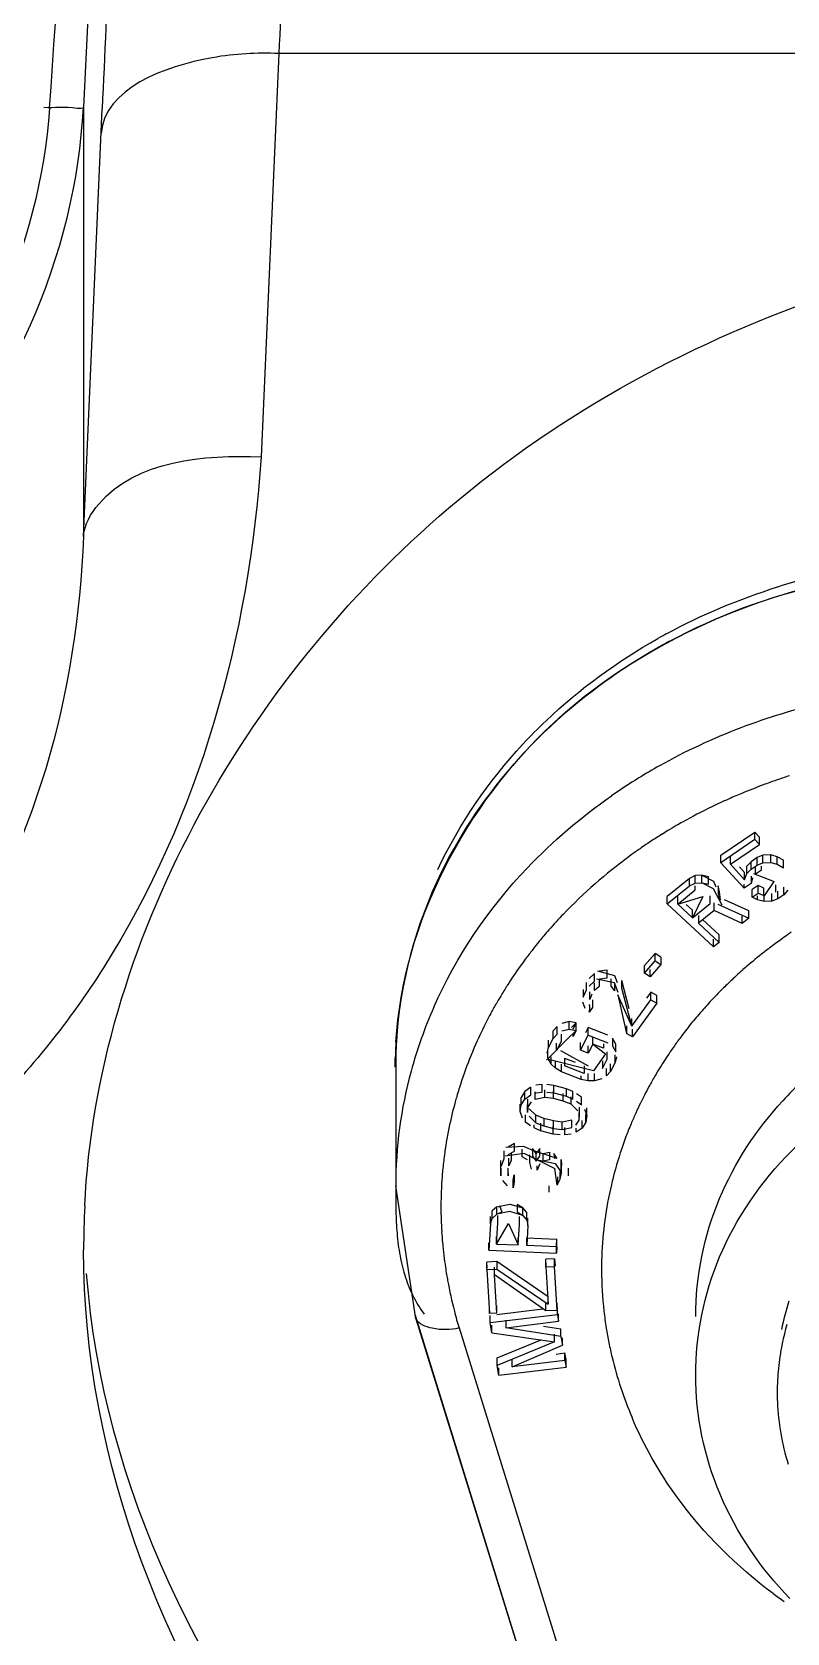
# Model space of a CAD drawing. Header units: millimetres. Extents: x 0 to 10500, y 0 to 7425.
# Drawn here: x 2870 to 2895.4, y 5648.6 to 5702.5 of the extents above; entities that cross this region are included whole.
import ezdxf

# ---------------------------------------------------------------- set-up
doc = ezdxf.new("R2010")
doc.units = ezdxf.units.MM
doc.header["$LTSCALE"] = 577.5
doc.layers.get('0').update_dxf_attribs({"linetype": 'CONTINUOUS'})

msp = doc.modelspace()

# ---------------------------------------------------------------- linework, layer by layer
at = {"color": 6, "linetype": 'Continuous'}
for p, q in [((2876.954, 5804.028), (2871.687, 5700.005)), ((2878.275, 5701.821), (2877.679, 5688.223)), ((2983.695, 5701.821), (2878.275, 5701.821)), ((2871.687, 5700.005), (2871.687, 5685.528)), ((2871.687, 5685.528), (2872.32, 5699.957)), ((2893.194, 5674.782), (2894.341, 5675.561)), ((2894.341, 5675.307), (2893.194, 5674.528)), ((2893.512, 5674.477), (2894.491, 5675.141)), ((2894.341, 5675.307), (2894.341, 5675.561)), ((2894.491, 5675.395), (2894.341, 5675.561)), ((2894.341, 5675.307), (2894.491, 5675.141)), ((2894.491, 5675.141), (2894.491, 5675.395)), ((2893.194, 5674.528), (2893.194, 5674.782)), ((2893.512, 5674.477), (2893.512, 5674.731)), ((2894.21, 5674.562), (2894.071, 5674.415)), ((2894.412, 5674.7), (2894.21, 5674.562)), ((2894.21, 5674.308), (2894.21, 5674.562)), ((2894.611, 5674.781), (2894.412, 5674.7)), ((2894.412, 5674.446), (2894.412, 5674.7)), ((2894.87, 5674.796), (2894.611, 5674.781)), ((2894.611, 5674.527), (2894.611, 5674.781)), ((2894.87, 5674.542), (2894.87, 5674.796)), ((2895.091, 5674.732), (2894.87, 5674.796)), ((2895.091, 5674.478), (2895.091, 5674.732)), ((2895.308, 5674.612), (2895.091, 5674.732)), ((2895.308, 5674.358), (2895.308, 5674.612)), ((2892.32, 5674.096), (2892.13, 5674)), ((2892.545, 5674.105), (2892.32, 5674.096)), ((2892.32, 5673.842), (2892.32, 5674.096)), ((2892.545, 5673.851), (2892.545, 5674.105)), ((2893.194, 5674.528), (2893.974, 5673.666)), ((2893.512, 5674.477), (2893.992, 5673.947)), ((2893.992, 5674.201), (2893.816, 5674.395)), ((2893.992, 5673.947), (2893.992, 5674.201)), ((2893.992, 5673.947), (2894.071, 5674.161)), ((2894.071, 5674.161), (2894.071, 5674.415)), ((2894.071, 5674.161), (2894.21, 5674.308)), ((2894.21, 5674.308), (2894.412, 5674.446)), ((2894.21, 5674.081), (2894.21, 5673.827)), ((2894.36, 5674.142), (2894.36, 5674.396)), ((2894.412, 5674.446), (2894.611, 5674.527)), ((2894.611, 5674.527), (2894.87, 5674.542)), ((2894.87, 5674.542), (2895.091, 5674.478)), ((2895.091, 5674.478), (2895.308, 5674.358)), ((2892.13, 5674), (2891.379, 5673.392)), ((2891.379, 5673.138), (2892.13, 5673.746)), ((2892.13, 5673.746), (2892.13, 5674)), ((2892.13, 5673.746), (2892.32, 5673.842)), ((2892.32, 5673.842), (2892.545, 5673.851)), ((2893.172, 5673.275), (2893.143, 5673.552)), ((2894.21, 5673.827), (2893.974, 5673.666)), ((2893.974, 5673.666), (2893.974, 5673.804)), ((2894.255, 5674.018), (2894.21, 5673.827)), ((2894.446, 5673.759), (2894.244, 5673.622)), ((2894.244, 5673.368), (2894.244, 5673.622)), ((2894.244, 5673.368), (2894.446, 5673.505)), ((2894.446, 5673.505), (2894.446, 5673.759)), ((2894.634, 5673.673), (2894.446, 5673.759)), ((2894.446, 5673.505), (2894.634, 5673.419)), ((2894.911, 5673.232), (2894.911, 5673.486)), ((2895.11, 5673.314), (2895.11, 5673.568)), ((2895.312, 5673.451), (2895.312, 5673.705)), ((2895.451, 5673.599), (2895.312, 5673.451)), ((2891.379, 5673.138), (2891.379, 5673.392)), ((2891.379, 5673.138), (2892.941, 5671.692)), ((2891.733, 5673.136), (2891.733, 5673.39)), ((2891.733, 5673.136), (2892.231, 5672.674)), ((2892.231, 5672.928), (2892.023, 5673.122)), ((2892.963, 5672.921), (2892.963, 5673.175)), ((2893.084, 5673.135), (2894.13, 5672.655)), ((2893.143, 5673.298), (2893.172, 5673.275)), ((2894.13, 5672.909), (2893.314, 5673.283)), ((2894.431, 5673.281), (2894.244, 5673.368)), ((2894.431, 5673.281), (2894.431, 5673.41)), ((2894.653, 5673.217), (2894.431, 5673.281)), ((2894.653, 5673.217), (2894.653, 5673.471)), ((2894.911, 5673.232), (2894.653, 5673.217)), ((2895.11, 5673.314), (2894.911, 5673.232)), ((2895.312, 5673.451), (2895.11, 5673.314)), ((2892.231, 5672.674), (2892.231, 5672.928)), ((2892.963, 5672.921), (2892.431, 5672.49)), ((2892.431, 5672.744), (2892.431, 5672.49)), ((2892.431, 5672.49), (2893.128, 5671.844)), ((2893.128, 5672.098), (2892.574, 5672.611)), ((2893.911, 5672.478), (2892.963, 5672.921)), ((2893.911, 5672.478), (2893.911, 5672.732)), ((2894.13, 5672.655), (2893.911, 5672.478)), ((2894.13, 5672.655), (2894.13, 5672.909)), ((2892.941, 5671.692), (2892.941, 5671.946)), ((2893.128, 5671.844), (2893.128, 5672.098)), ((2890.974, 5671.473), (2890.614, 5671.058)), ((2890.974, 5671.219), (2890.974, 5671.473)), ((2891.169, 5671.347), (2890.974, 5671.473)), ((2891.169, 5671.347), (2891.169, 5671.093)), ((2893.128, 5671.844), (2892.941, 5671.692)), ((2888.925, 5670.788), (2888.748, 5670.621)), ((2888.925, 5670.534), (2888.925, 5670.788)), ((2890.614, 5670.804), (2890.974, 5671.219)), ((2890.614, 5670.804), (2890.614, 5671.058)), ((2890.808, 5670.677), (2890.614, 5670.804)), ((2891.169, 5671.093), (2890.808, 5670.677)), ((2890.808, 5670.677), (2890.808, 5670.931)), ((2890.974, 5671.219), (2891.169, 5671.093)), ((2888.54, 5670.252), (2888.54, 5669.998)), ((2888.54, 5669.998), (2888.657, 5670.241)), ((2888.657, 5670.241), (2888.657, 5670.495)), ((2888.748, 5670.367), (2888.925, 5670.534)), ((2888.932, 5670.224), (2888.932, 5670.478)), ((2889.086, 5670.359), (2888.932, 5670.224)), ((2889.609, 5670.209), (2889.489, 5670.361)), ((2889.609, 5670.209), (2889.609, 5670.463)), ((2888.607, 5669.612), (2888.532, 5669.827)), ((2888.772, 5669.714), (2888.749, 5669.746)), ((2888.841, 5670.098), (2888.769, 5669.918)), ((2888.772, 5669.587), (2888.772, 5669.714)), ((2889.711, 5670.079), (2890.006, 5668.77)), ((2890.188, 5669.022), (2890.822, 5669.904)), ((2891.028, 5669.793), (2890.213, 5668.658)), ((2890.822, 5670.158), (2890.677, 5669.956)), ((2890.822, 5669.904), (2890.822, 5670.158)), ((2891.028, 5670.047), (2890.822, 5670.158)), ((2890.822, 5669.904), (2891.028, 5669.793)), ((2891.028, 5669.793), (2891.028, 5670.047)), ((2888.071, 5669.175), (2887.823, 5669.108)), ((2888.071, 5668.921), (2888.071, 5669.175)), ((2888.31, 5669.124), (2888.071, 5669.175)), ((2888.862, 5669.649), (2888.749, 5669.492)), ((2888.749, 5669.492), (2888.772, 5669.587)), ((2890.188, 5669.022), (2890.188, 5669.276)), ((2887.665, 5669.006), (2887.533, 5668.854)), ((2887.533, 5668.6), (2887.533, 5668.854)), ((2887.533, 5668.6), (2887.665, 5668.752)), ((2887.665, 5668.752), (2887.665, 5669.006)), ((2887.823, 5668.854), (2888.071, 5668.921)), ((2888.071, 5668.921), (2888.31, 5668.87)), ((2888.31, 5668.87), (2888.31, 5669.124)), ((2888.45, 5668.207), (2888.71, 5668.716)), ((2888.71, 5668.97), (2888.62, 5668.794)), ((2888.71, 5668.716), (2888.71, 5668.97)), ((2889.377, 5668.714), (2888.71, 5668.97)), ((2888.71, 5668.716), (2889.377, 5668.46)), ((2888.873, 5668.41), (2888.873, 5668.664)), ((2890.006, 5669.024), (2890.006, 5668.77)), ((2890.213, 5668.658), (2890.006, 5668.77)), ((2890.213, 5668.658), (2890.213, 5668.912)), ((2887.335, 5668.107), (2887.377, 5668.294)), ((2887.354, 5667.938), (2887.354, 5668.192)), ((2887.377, 5668.294), (2887.533, 5668.6)), ((2887.377, 5668.294), (2887.377, 5668.548)), ((2888.45, 5668.207), (2888.45, 5668.461)), ((2888.717, 5668.105), (2888.45, 5668.207)), ((2888.873, 5668.41), (2888.717, 5668.105)), ((2888.717, 5668.105), (2888.717, 5668.359)), ((2889.538, 5668.612), (2889.538, 5668.358)), ((2889.646, 5668.408), (2889.538, 5668.612)), ((2889.538, 5668.358), (2889.646, 5668.154)), ((2889.646, 5668.154), (2889.646, 5668.408)), ((2882.205, 5667.632), (2882.205, 5667.939)), ((2882.221, 5667.634), (2882.221, 5663.633)), ((2887.462, 5667.734), (2887.354, 5667.938)), ((2887.462, 5667.734), (2887.462, 5667.988)), ((2887.606, 5667.597), (2887.462, 5667.734)), ((2887.606, 5667.597), (2887.606, 5667.851)), ((2887.811, 5667.478), (2887.606, 5667.597)), ((2887.811, 5667.478), (2887.811, 5667.732)), ((2889.336, 5667.339), (2889.336, 5667.593)), ((2889.623, 5667.797), (2889.467, 5667.492)), ((2889.467, 5667.492), (2889.467, 5667.746)), ((2889.623, 5667.797), (2889.623, 5668.051)), ((2889.666, 5667.984), (2889.623, 5667.797)), ((2887.162, 5667.046), (2886.951, 5667.024)), ((2887.162, 5666.792), (2887.162, 5667.046)), ((2887.559, 5667.019), (2887.314, 5667.045)), ((2887.559, 5666.765), (2887.559, 5667.019)), ((2887.978, 5666.909), (2887.559, 5667.019)), ((2888.477, 5667.222), (2887.811, 5667.478)), ((2888.477, 5667.222), (2888.477, 5667.339)), ((2888.717, 5667.171), (2888.477, 5667.222)), ((2888.717, 5667.171), (2888.717, 5667.425)), ((2888.93, 5667.17), (2888.717, 5667.171)), ((2888.93, 5667.17), (2888.93, 5667.424)), ((2889.177, 5667.238), (2888.93, 5667.17)), ((2889.467, 5667.492), (2889.336, 5667.339)), ((2886.572, 5666.814), (2886.451, 5666.613)), ((2886.451, 5666.359), (2886.451, 5666.613)), ((2886.451, 5666.359), (2886.572, 5666.56)), ((2886.774, 5666.955), (2886.572, 5666.814)), ((2886.572, 5666.56), (2886.572, 5666.814)), ((2886.572, 5666.56), (2886.774, 5666.701)), ((2886.683, 5666.298), (2886.683, 5666.552)), ((2886.792, 5666.463), (2886.683, 5666.298)), ((2886.774, 5666.701), (2886.774, 5666.955)), ((2886.923, 5666.545), (2886.923, 5666.799)), ((2887.252, 5666.614), (2886.923, 5666.545)), ((2886.951, 5666.77), (2887.162, 5666.792)), ((2887.252, 5666.614), (2887.252, 5666.868)), ((2887.543, 5666.576), (2887.252, 5666.614)), ((2887.314, 5666.791), (2887.559, 5666.765)), ((2887.543, 5666.576), (2887.543, 5666.83)), ((2887.869, 5666.49), (2887.543, 5666.576)), ((2887.559, 5666.765), (2887.978, 5666.655)), ((2887.869, 5666.49), (2887.869, 5666.744)), ((2888.136, 5666.381), (2887.869, 5666.49)), ((2887.978, 5666.655), (2887.978, 5666.909)), ((2888.198, 5666.812), (2887.978, 5666.909)), ((2887.978, 5666.655), (2888.198, 5666.558)), ((2888.136, 5666.381), (2888.136, 5666.635)), ((2888.198, 5666.558), (2888.198, 5666.812)), ((2888.487, 5666.62), (2888.325, 5666.74)), ((2888.325, 5666.486), (2888.487, 5666.366)), ((2888.487, 5666.366), (2888.487, 5666.62)), ((2886.422, 5666.134), (2886.422, 5666.388)), ((2886.422, 5666.134), (2886.451, 5666.359)), ((2886.5, 5665.919), (2886.422, 5666.134)), ((2886.602, 5665.776), (2886.602, 5666.03)), ((2886.667, 5666.108), (2886.667, 5666.362)), ((2886.683, 5666.298), (2886.667, 5666.108)), ((2886.952, 5666.015), (2886.723, 5666.231)), ((2886.723, 5665.977), (2886.952, 5665.761)), ((2886.952, 5665.761), (2886.952, 5666.015)), ((2887.219, 5665.906), (2886.952, 5666.015)), ((2888.365, 5666.165), (2888.136, 5666.381)), ((2888.405, 5665.844), (2888.405, 5666.098)), ((2888.405, 5665.844), (2888.421, 5666.034)), ((2888.421, 5666.034), (2888.421, 5666.288)), ((2888.589, 5666.223), (2888.666, 5666.008)), ((2888.638, 5665.783), (2888.638, 5666.037)), ((2888.666, 5666.008), (2888.638, 5665.783)), ((2888.666, 5666.008), (2888.666, 5666.262)), ((2886.763, 5665.656), (2886.602, 5665.776)), ((2886.89, 5665.584), (2886.89, 5665.695)), ((2887.11, 5665.487), (2886.89, 5665.584)), ((2886.952, 5665.761), (2887.219, 5665.652)), ((2887.11, 5665.741), (2887.11, 5665.487)), ((2887.529, 5665.377), (2887.11, 5665.487)), ((2887.219, 5665.906), (2887.219, 5665.652)), ((2887.545, 5665.82), (2887.219, 5665.906)), ((2887.219, 5665.652), (2887.545, 5665.566)), ((2887.529, 5665.377), (2887.529, 5665.631)), ((2887.545, 5665.566), (2887.545, 5665.82)), ((2887.837, 5665.782), (2887.545, 5665.82)), ((2887.545, 5665.566), (2887.837, 5665.528)), ((2888.166, 5665.851), (2887.837, 5665.782)), ((2887.837, 5665.528), (2887.837, 5665.782)), ((2887.837, 5665.528), (2888.166, 5665.597)), ((2887.926, 5665.35), (2887.926, 5665.604)), ((2888.166, 5665.597), (2888.166, 5665.851)), ((2888.296, 5665.679), (2888.405, 5665.844)), ((2888.516, 5665.582), (2888.314, 5665.441)), ((2888.314, 5665.441), (2888.314, 5665.582)), ((2888.516, 5665.582), (2888.516, 5665.836)), ((2888.638, 5665.783), (2888.516, 5665.582)), ((2887.774, 5665.351), (2887.529, 5665.377)), ((2888.137, 5665.372), (2887.926, 5665.35)), ((2885.771, 5664.233), (2885.771, 5664.487)), ((2885.786, 5664.306), (2885.885, 5664.555)), ((2885.885, 5664.555), (2885.885, 5664.809)), ((2886.033, 5664.306), (2886.033, 5664.56)), ((2886.117, 5664.482), (2886.033, 5664.306)), ((2886.667, 5664.512), (2886.49, 5664.614)), ((2886.748, 5664.424), (2886.748, 5664.678)), ((2886.799, 5664.19), (2886.748, 5664.424)), ((2886.954, 5664.468), (2886.954, 5664.722)), ((2887.083, 5664.373), (2886.991, 5664.161)), ((2886.991, 5664.161), (2886.991, 5664.306)), ((2887.201, 5664.469), (2887.201, 5664.723)), ((2887.813, 5664.075), (2887.813, 5664.329)), ((2885.767, 5663.97), (2885.771, 5664.233)), ((2885.767, 5664.224), (2885.767, 5663.97)), ((2885.996, 5663.634), (2885.834, 5663.809)), ((2886.003, 5664.16), (2886.014, 5663.97)), ((2886.18, 5663.822), (2886.217, 5664.005)), ((2886.187, 5663.795), (2886.18, 5663.822)), ((2886.187, 5663.668), (2886.187, 5663.795)), ((2887.684, 5663.68), (2887.769, 5663.855)), ((2887.769, 5663.855), (2887.769, 5664.109)), ((2887.769, 5663.855), (2887.813, 5664.075)), ((2882.904, 5659.148), (2882.221, 5663.633)), ((2886.217, 5663.751), (2886.18, 5663.568)), ((2886.18, 5663.568), (2886.187, 5663.668)), ((2885.632, 5662.926), (2885.478, 5662.784)), ((2885.478, 5662.53), (2885.478, 5662.784)), ((2885.632, 5662.672), (2885.632, 5662.926)), ((2886.507, 5662.633), (2886.507, 5662.887)), ((2886.644, 5662.733), (2886.507, 5662.887)), ((2886.644, 5662.479), (2886.644, 5662.733)), ((2885.418, 5662.347), (2885.366, 5661.457)), ((2885.418, 5662.347), (2885.418, 5662.601)), ((2885.418, 5662.347), (2885.478, 5662.53)), ((2885.478, 5662.53), (2885.632, 5662.672)), ((2886.507, 5662.633), (2886.644, 5662.479)), ((2886.681, 5662.291), (2886.642, 5661.624)), ((2886.644, 5662.479), (2886.681, 5662.291)), ((2886.681, 5662.291), (2886.681, 5662.545)), ((2885.366, 5661.457), (2885.366, 5661.711)), ((2885.622, 5661.669), (2885.622, 5661.923)), ((2885.622, 5661.669), (2886.351, 5661.637)), ((2886.351, 5661.637), (2886.351, 5661.891)), ((2886.642, 5661.624), (2886.642, 5661.878)), ((2886.642, 5661.878), (2887.662, 5661.833)), ((2887.662, 5661.579), (2886.642, 5661.624)), ((2887.649, 5661.611), (2887.662, 5661.833)), ((2887.649, 5661.357), (2887.649, 5661.611)), ((2887.662, 5661.579), (2887.662, 5661.833)), ((2885.637, 5661.077), (2885.297, 5661.061)), ((2885.309, 5660.872), (2885.297, 5661.061)), ((2885.297, 5660.807), (2885.297, 5661.061)), ((2885.366, 5661.457), (2887.649, 5661.357)), ((2885.637, 5661.077), (2885.637, 5660.823)), ((2887.367, 5659.893), (2885.637, 5661.077)), ((2887.58, 5661.167), (2887.288, 5661.154)), ((2887.302, 5660.926), (2887.288, 5661.154)), ((2887.288, 5660.9), (2887.288, 5661.154)), ((2887.58, 5661.167), (2887.595, 5660.919)), ((2887.58, 5660.913), (2887.58, 5661.167)), ((2887.662, 5661.579), (2887.649, 5661.357)), ((2885.297, 5660.807), (2885.637, 5660.823)), ((2885.297, 5660.807), (2885.389, 5659.324)), ((2885.551, 5660.633), (2885.551, 5660.887)), ((2885.632, 5659.335), (2885.551, 5660.633)), ((2887.283, 5659.413), (2885.551, 5660.633)), ((2885.637, 5660.823), (2887.367, 5659.639)), ((2887.288, 5660.9), (2887.58, 5660.913)), ((2887.288, 5660.9), (2887.367, 5659.639)), ((2887.672, 5659.431), (2887.58, 5660.913)), ((2885.389, 5659.324), (2885.389, 5659.578)), ((2885.632, 5659.335), (2885.632, 5659.589)), ((2885.638, 5659.289), (2887.188, 5659.48)), ((2887.283, 5659.413), (2887.283, 5659.667)), ((2887.367, 5659.639), (2887.367, 5659.893)), ((2887.672, 5659.431), (2887.672, 5659.685)), ((2887.676, 5659.286), (2887.676, 5659.54)), ((2888.053, 5642.602), (2882.887, 5659.257)), ((2882.904, 5659.148), (2888.069, 5642.493)), ((2885.632, 5659.335), (2885.389, 5659.324)), ((2887.676, 5659.286), (2885.413, 5659.007)), ((2885.413, 5659.007), (2885.413, 5659.261)), ((2885.467, 5658.676), (2885.413, 5659.007)), ((2885.467, 5658.676), (2885.467, 5658.93)), ((2885.931, 5659.1), (2885.931, 5658.846)), ((2885.931, 5658.846), (2887.712, 5659.065)), ((2887.672, 5659.431), (2887.283, 5659.413)), ((2887.676, 5659.286), (2887.712, 5659.065)), ((2887.712, 5659.065), (2887.712, 5659.319)), ((2884.359, 5658.838), (2889.188, 5643.267)), ((2885.467, 5658.676), (2887.58, 5658.374)), ((2885.648, 5657.828), (2887.124, 5658.439)), ((2887.58, 5658.374), (2885.648, 5657.574)), ((2887.797, 5658.551), (2885.931, 5658.846)), ((2887.202, 5658.899), (2887.797, 5658.805)), ((2887.58, 5658.374), (2887.58, 5658.628)), ((2887.797, 5658.551), (2887.797, 5658.805)), ((2887.797, 5658.551), (2887.845, 5658.257)), ((2887.845, 5658.257), (2887.845, 5658.511)), ((2885.648, 5657.574), (2885.648, 5657.828)), ((2886.148, 5657.523), (2887.845, 5658.257)), ((2887.631, 5657.959), (2887.929, 5657.996)), ((2887.929, 5657.742), (2887.929, 5657.996)), ((2887.966, 5657.776), (2887.929, 5657.996)), ((2885.702, 5657.243), (2885.648, 5657.574)), ((2885.702, 5657.243), (2887.966, 5657.522)), ((2885.702, 5657.243), (2885.702, 5657.497)), ((2886.148, 5657.523), (2886.148, 5657.777)), ((2887.929, 5657.742), (2886.148, 5657.523)), ((2887.929, 5657.742), (2887.966, 5657.522)), ((2887.966, 5657.522), (2887.966, 5657.776))]:
    msp.add_line(p, q, dxfattribs=at)
at = {"color": 2, "linetype": 'Continuous'}
for p, q in [((2892.545, 5674.105), (2892.938, 5673.905)), ((2892.772, 5674.058), (2892.545, 5674.105)), ((2892.772, 5673.804), (2892.772, 5674.058)), ((2894.291, 5674.169), (2894.985, 5673.901)), ((2894.562, 5674.28), (2894.36, 5674.142)), ((2894.562, 5674.28), (2894.562, 5674.408)), ((2891.733, 5673.136), (2892.328, 5673.618)), ((2892.328, 5673.618), (2892.328, 5673.751)), ((2892.938, 5673.651), (2892.545, 5673.851)), ((2892.545, 5673.851), (2892.772, 5673.804)), ((2892.938, 5673.905), (2893.015, 5673.715)), ((2893.231, 5673.101), (2892.938, 5673.651)), ((2893.104, 5673.751), (2893.104, 5673.497)), ((2893.143, 5673.552), (2893.104, 5673.751)), ((2893.104, 5673.497), (2893.143, 5673.298)), ((2894.634, 5673.419), (2894.634, 5673.673)), ((2894.657, 5673.408), (2894.985, 5673.901)), ((2895.036, 5673.785), (2895.036, 5673.531)), ((2891.733, 5673.136), (2892.577, 5673.387)), ((2892.577, 5673.387), (2892.231, 5672.674)), ((2892.231, 5672.674), (2892.826, 5673.156)), ((2892.826, 5673.156), (2892.826, 5673.41)), ((2889.032, 5670.888), (2889.6, 5670.73)), ((2889.354, 5670.906), (2889.099, 5670.869)), ((2889.354, 5670.652), (2889.354, 5670.906)), ((2889.6, 5670.476), (2888.996, 5670.6)), ((2889.086, 5670.613), (2889.086, 5670.359)), ((2889.099, 5670.615), (2889.354, 5670.652)), ((2889.489, 5670.361), (2889.489, 5670.615)), ((2889.6, 5670.73), (2889.696, 5670.493)), ((2889.731, 5670.151), (2889.6, 5670.476)), ((2889.846, 5670.3), (2889.846, 5670.554)), ((2890.1, 5669.603), (2889.846, 5670.554)), ((2890.188, 5669.022), (2889.846, 5670.3)), ((2888.769, 5669.918), (2888.769, 5670.172)), ((2888.862, 5669.903), (2888.862, 5669.649)), ((2890.188, 5669.022), (2889.711, 5670.079)), ((2887.8, 5668.751), (2887.8, 5668.497)), ((2888.003, 5668.582), (2888.31, 5668.87)), ((2888.31, 5669.124), (2888.153, 5668.976)), ((2888.206, 5668.92), (2888.31, 5669.124)), ((2888.31, 5668.87), (2888.206, 5668.666)), ((2888.206, 5668.666), (2888.206, 5668.772)), ((2887.304, 5667.872), (2888.003, 5668.582)), ((2887.8, 5668.497), (2887.644, 5668.192)), ((2887.644, 5668.192), (2887.644, 5668.446)), ((2887.779, 5668.191), (2888.709, 5667.683)), ((2888.873, 5668.41), (2889.293, 5668.087)), ((2889.229, 5668.274), (2888.873, 5668.41)), ((2889.293, 5668.087), (2888.891, 5667.51)), ((2889.229, 5668.425), (2889.229, 5668.274)), ((2889.356, 5667.9), (2889.356, 5668.154)), ((2888.891, 5667.51), (2887.38, 5667.889)), ((2887.915, 5667.936), (2887.915, 5667.682)), ((2887.915, 5667.936), (2888.274, 5667.798)), ((2888.582, 5667.426), (2887.915, 5667.682)), ((2888.582, 5667.68), (2888.582, 5667.426)), ((2889.2, 5667.594), (2889.356, 5667.9)), ((2889.2, 5667.848), (2889.2, 5667.594)), ((2885.936, 5664.936), (2886.536, 5664.974)), ((2886.232, 5665.058), (2886.011, 5664.94)), ((2886.232, 5664.804), (2886.232, 5665.058)), ((2886.49, 5664.614), (2886.49, 5664.868)), ((2886.536, 5664.974), (2886.877, 5664.808)), ((2886.84, 5664.89), (2886.84, 5664.636)), ((2886.954, 5664.722), (2886.84, 5664.89)), ((2887.087, 5664.891), (2886.954, 5664.722)), ((2887.087, 5664.637), (2887.087, 5664.891)), ((2886.568, 5664.724), (2885.918, 5664.638)), ((2886.011, 5664.686), (2886.232, 5664.804)), ((2886.117, 5664.736), (2886.117, 5664.482)), ((2886.568, 5664.724), (2887.594, 5664.214)), ((2886.84, 5664.636), (2886.954, 5664.468)), ((2887.565, 5664.589), (2886.877, 5664.808)), ((2886.954, 5664.468), (2887.087, 5664.637)), ((2887.008, 5664.506), (2887.605, 5664.389)), ((2887.201, 5664.723), (2887.407, 5664.767)), ((2887.407, 5664.513), (2887.201, 5664.469)), ((2887.407, 5664.767), (2887.407, 5664.513)), ((2887.552, 5664.722), (2887.586, 5664.544)), ((2887.665, 5664.552), (2887.552, 5664.722)), ((2887.605, 5664.389), (2887.813, 5664.075)), ((2887.802, 5664.519), (2887.813, 5664.329)), ((2887.802, 5664.265), (2887.802, 5664.519)), ((2886.014, 5663.97), (2886.014, 5664.224)), ((2886.217, 5664.005), (2886.217, 5663.751)), ((2887.673, 5663.657), (2887.594, 5664.214)), ((2887.684, 5663.934), (2887.684, 5663.68)), ((2887.813, 5664.075), (2887.802, 5664.265)), ((2888.039, 5664.225), (2888.039, 5663.971)), ((2887.385, 5663.627), (2887.385, 5663.421)), ((2885.632, 5662.926), (2886.076, 5663.018)), ((2886.076, 5662.764), (2885.632, 5662.672)), ((2885.632, 5662.672), (2885.801, 5662.758)), ((2885.717, 5662.969), (2885.801, 5662.758)), ((2886.076, 5663.018), (2886.507, 5662.887)), ((2886.507, 5662.633), (2886.076, 5662.764)), ((2886.319, 5663.007), (2886.319, 5662.753)), ((2886.507, 5662.887), (2886.319, 5663.007)), ((2886.319, 5662.753), (2886.507, 5662.633)), ((2885.622, 5661.669), (2885.663, 5662.373)), ((2885.622, 5661.669), (2886.028, 5662.357)), ((2885.663, 5662.373), (2885.663, 5662.627)), ((2886.028, 5662.357), (2886.351, 5661.637)), ((2886.351, 5661.637), (2886.392, 5662.341)), ((2886.392, 5662.341), (2886.392, 5662.595))]:
    msp.add_line(p, q, dxfattribs=at)
at = {"color": 6, "linetype": 'Continuous'}
for centre, radius, start, end in [((-2363.21, 6064.081), 5246.404, 356.02039, 356.271863), ((4547.495, 5613.575), 1671.55, 176.637684, 176.973798), ((5317.545, 5591.263), 2447.639, 177.198938, 177.454792), ((2901.546, 5663.186), 21.625, 103.1479, 107.3448), ((2900.864, 5664.7), 19.962, 118.4857, 119.3885), ((2900.876, 5664.369), 19.974, 118.1799, 119.4279), ((2900.88, 5664.362), 19.996, 118.1754, 119.3879), ((2901.529, 5658.931), 21.556, 103.1757, 110.8353), ((2899.515, 5666.446), 17.748, 133.5073, 137.1241), ((2899.554, 5666.103), 17.786, 132.922, 137.0136), ((2899.819, 5665.823), 18.172, 132.1706, 132.934), ((2901.217, 5659.719), 20.708, 110.8037, 119.1849), ((2900.763, 5660.569), 19.744, 119.2371, 121.5795), ((2900.61, 5660.817), 19.453, 121.5768, 124.808), ((2901.822, 5657.737), 20.71, 107.7749, 109.6969), ((2901.393, 5658.834), 19.532, 113.3062, 114.0087), ((2901.468, 5658.662), 19.719, 112.5903, 113.3062), ((2901.608, 5658.32), 20.089, 110.3769, 112.5858), ((2901.729, 5658.001), 20.43, 109.6996, 110.3813), ((2900.92, 5659.827), 18.432, 115.8556, 119.315), ((2901.251, 5659.152), 19.183, 114.0052, 115.8666), ((2900.641, 5660.331), 17.856, 120.0989, 121.158), ((2900.668, 5660.285), 17.909, 119.3307, 120.0991), ((2900.535, 5660.5), 17.657, 122.6189, 124.4498), ((2900.586, 5660.422), 17.75, 121.9292, 122.62), ((2900.612, 5660.38), 17.799, 121.1581, 121.9292), ((2900.086, 5661.097), 16.909, 126.2079, 136.205), ((2900.433, 5660.647), 17.477, 125.1259, 126.256), ((2900.479, 5660.583), 17.556, 124.4509, 125.1262), ((2897.92, 5667.282), 15.762, 152.9251, 153.8982), ((2899.521, 5661.663), 16.11, 136.2693, 138.8505), ((2899.279, 5661.87), 15.791, 140.6707, 141.9586), ((2899.351, 5661.811), 15.885, 139.8266, 140.6712), ((2899.41, 5661.761), 15.962, 138.853, 139.8265), ((2904.781, 5658.58), 16.43, 125.1569, 126.7947), ((2904.87, 5658.455), 16.584, 124.1335, 125.158), ((2899.152, 5661.969), 15.63, 142.6772, 143.4657), ((2899.207, 5661.926), 15.7, 141.9591, 142.6773), ((2904.533, 5658.902), 16.024, 127.7194, 130.5677), ((2904.686, 5658.707), 16.272, 126.7958, 127.7245), ((2898.921, 5662.134), 15.347, 144.5268, 147.4852), ((2899.082, 5662.021), 15.543, 143.4654, 144.5309), ((2904.269, 5659.21), 15.618, 131.4174, 132.6259), ((2904.367, 5659.099), 15.767, 130.573, 131.418), ((2898.729, 5662.257), 15.118, 147.4886, 149.0535), ((2903.943, 5659.553), 15.145, 134.3321, 135.99), ((2904.122, 5659.37), 15.401, 132.6247, 134.332), ((2898.486, 5662.4), 14.837, 150.2506, 151.6834), ((2898.606, 5662.331), 14.975, 149.0541, 150.251), ((2903.757, 5659.73), 14.888, 136.7373, 138.8674), ((2903.832, 5659.66), 14.991, 135.9921, 136.7389), ((2897.452, 5663.493), 15.248, 156.1466, 164.7708), ((2898.155, 5662.571), 14.464, 152.8153, 156.1291), ((2898.366, 5662.464), 14.7, 151.6839, 152.8212), ((2903.631, 5659.84), 14.722, 138.867, 141.1246), ((2903.36, 5660.051), 14.377, 143.281, 144.9266), ((2903.454, 5659.982), 14.494, 142.2408, 143.2818), ((2903.525, 5659.926), 14.585, 141.1263, 142.2407), ((2896.774, 5667.642), 14.569, 176.6915, 179.9901), ((2896.776, 5667.644), 14.555, 176.6376, 179.9872), ((2897.875, 5662.695), 14.158, 156.1291, 160.6308), ((2903.19, 5660.169), 14.171, 145.7917, 146.9772), ((2903.268, 5660.116), 14.265, 144.9276, 145.7921), ((2903.036, 5660.268), 13.988, 146.9738, 149.678), ((2896.988, 5663.623), 14.767, 164.7861, 179.9596), ((2897.691, 5662.761), 13.962, 160.6361, 162.7987), ((2902.819, 5660.395), 13.736, 150.5626, 151.3072), ((2902.888, 5660.356), 13.815, 149.6817, 150.5624), ((2904.303, 5658.207), 12.258, 132.999, 137.4324), ((2897.412, 5662.841), 13.672, 164.6276, 168.4473), ((2897.546, 5662.805), 13.811, 163.8339, 164.6327), ((2897.599, 5662.79), 13.866, 162.8, 163.8337), ((2902.607, 5660.507), 13.496, 152.7331, 154.0073), ((2902.725, 5660.446), 13.629, 151.3063, 152.7328), ((2902.331, 5660.636), 13.191, 155.6, 157.2989), ((2902.479, 5660.569), 13.354, 154.0067, 155.6002), ((2897.269, 5662.871), 13.526, 168.4523, 169.4949), ((2902.211, 5660.686), 13.062, 158.3797, 159.3527), ((2902.239, 5660.675), 13.092, 157.3005, 158.3797), ((2897.126, 5662.896), 13.38, 170.5144, 172.3939), ((2897.209, 5662.882), 13.465, 169.4949, 170.5153), ((2902.087, 5660.729), 12.93, 160.5943, 165.7321), ((2902.18, 5660.698), 13.029, 159.3526, 160.5993), ((2896.98, 5662.915), 13.233, 173.4551, 174.626), ((2897.042, 5662.907), 13.296, 172.3947, 173.4552), ((2896.891, 5662.923), 13.144, 174.6249, 176.7548), ((2901.989, 5660.755), 12.829, 165.7373, 166.8673), ((2897.015, 5662.918), 13.268, 176.7655, 180.7556), ((2901.813, 5660.793), 12.649, 166.8524, 177.8885), ((2901.788, 5661.476), 30.094, 177.1798, 180.007), ((2897.248, 5662.919), 13.501, 180.7471, 181.7998), ((2897.377, 5662.924), 13.63, 181.8008, 183.483), ((2897.531, 5662.933), 13.785, 183.4828, 185.0839), ((2897.655, 5662.944), 13.909, 185.0831, 186.1326), ((2897.738, 5662.952), 13.992, 186.1323, 186.8738), ((2897.843, 5662.965), 14.098, 186.8749, 188.4582), ((2901.575, 5660.811), 12.411, 177.9292, 178.9358), ((2897.959, 5662.982), 14.215, 188.4574, 189.4856), ((2898.038, 5662.996), 14.296, 189.4854, 190.3106), ((2901.538, 5660.811), 12.374, 178.9357, 180.1201), ((2901.637, 5660.814), 12.472, 180.1306, 186.4886), ((2898.239, 5663.034), 14.5, 190.3183, 194.4828), ((2898.429, 5663.081), 14.696, 194.4758, 195.6454), ((2898.501, 5663.102), 14.771, 195.6454, 196.7787), ((2901.81, 5660.832), 12.646, 186.4801, 189.0849), ((2903.323, 5656.635), 8.237, 163.63, 168.3157), ((2901.883, 5660.843), 12.72, 189.0835, 190.2184), ((2901.949, 5660.855), 12.787, 190.2194, 192.4724), ((2903.338, 5657.217), 8.252, 169.0294, 169.0374), ((2902.013, 5660.869), 12.853, 192.4715, 193.5983), ((2902.226, 5660.927), 13.073, 193.6267, 203.0125), ((2903.134, 5656.674), 8.044, 171.467, 177.0807), ((2903.168, 5656.668), 8.078, 168.3208, 171.4597), ((2903.178, 5656.672), 8.087, 177.0783, 180.0351), ((2903.204, 5656.672), 8.114, 180.0348, 182.2969), ((2903.314, 5656.683), 8.224, 182.3465, 197.2573), ((2905.164, 5663.615), 17.113, 233.3649, 234.9104)]:
    msp.add_arc(centre, radius, start, end, dxfattribs=at)
at = {"color": 2, "linetype": 'Continuous'}
msp.add_arc((2903.338, 5657.217), 8.252, 162.1717, 169.0294, dxfattribs=at)
at = {"color": 6, "linetype": 'Continuous'}
for points, knots in [([(2878.275, 5701.821), (2877.526, 5701.845), (2875.427, 5701.765), (2872.393, 5700.633), (2872.284, 5699.126)], [0, 0, 0, 0, 0.331579, 1, 1, 1, 1]), ([(2851.714, 5680.746), (2856.692, 5680.746), (2867.025, 5684.887), (2871.43, 5695.031), (2871.687, 5700.005)], [0, 0, 0, 0, 0.499822, 1, 1, 1, 1]), ([(2870.544, 5699.973), (2870.219, 5695.317), (2866.033, 5685.89), (2856.372, 5682.001), (2851.714, 5682.001)], [0, 0, 0, 0, 0.500547, 1, 1, 1, 1]), ([(2871.687, 5700.005), (2871.654, 5699.944), (2871.084, 5700.041), (2870.731, 5699.979), (2870.356, 5699.994)], [0, 0, 0, 0, 0.155628, 1, 1, 1, 1]), ([(2871.73, 5662.957), (2872.166, 5671.797), (2882.445, 5690.242), (2901.926, 5696.125), (2911.694, 5696.125)], [0, 0, 0, 0, 0.475361, 1, 1, 1, 1]), ([(2877.679, 5688.223), (2877.287, 5682.221), (2875.014, 5673.93), (2869.902, 5667.545), (2868.416, 5666.057)], [0, 0, 0, 0, 0.740899, 1, 1, 1, 1]), ([(2871.687, 5685.528), (2871.716, 5685.931), (2872.969, 5688.081), (2875.778, 5688.285), (2877.679, 5688.223)], [0, 0, 0, 0, 0.17534, 1, 1, 1, 1]), ([(2871.687, 5685.528), (2871.469, 5680.267), (2868.582, 5668.989), (2857.574, 5661.624), (2851.714, 5661.64)], [0, 0, 0, 0, 0.473311, 1, 1, 1, 1]), ([(2882.23, 5668.483), (2882.461, 5672.475), (2885.342, 5677.936), (2889.805, 5681.074), (2891.068, 5681.785)], [0, 0, 0, 0, 0.734038, 1, 1, 1, 1]), ([(2882.221, 5663.633), (2882.221, 5663.381), (2882.221, 5662.877), (2882.24, 5662.373), (2882.259, 5662.121)], [0, 0, 0, 0, 0.4994, 1, 1, 1, 1]), ([(2882.259, 5662.121), (2882.279, 5661.868), (2882.336, 5661.363), (2882.45, 5660.867), (2882.525, 5660.625)], [0, 0, 0, 0, 0.49998, 1, 1, 1, 1]), ([(2871.782, 5660.676), (2872.331, 5653.564), (2876.927, 5643.935), (2884.295, 5637.639), (2886.373, 5636.167)], [0, 0, 0, 0, 0.736926, 1, 1, 1, 1]), ([(2882.525, 5660.625), (2882.596, 5660.394), (2882.776, 5659.933), (2883.031, 5659.508), (2883.178, 5659.305)], [0, 0, 0, 0, 0.489912, 1, 1, 1, 1]), ([(2884.359, 5658.838), (2884.065, 5658.769), (2883.567, 5658.756), (2882.999, 5658.96), (2882.911, 5659.151)], [0, 0, 0, 0, 0.590117, 1, 1, 1, 1])]:
    msp.add_open_spline(points, degree=3, knots=knots, dxfattribs=at)
for points in [[(2891.343, 5682.245), (2892.537, 5682.893), (2893.802, 5683.422), (2895.099, 5683.828)], [(2891.439, 5681.989), (2893.067, 5682.861), (2894.828, 5683.516), (2896.627, 5683.936)], [(2896.616, 5683.919), (2894.823, 5683.499), (2893.067, 5682.846), (2891.443, 5681.976)], [(2887.297, 5679.319), (2888.429, 5680.393), (2889.708, 5681.327), (2891.068, 5682.093)], [(2891.062, 5681.766), (2889.831, 5681.072), (2888.667, 5680.24), (2887.62, 5679.291)], [(2883.644, 5674.306), (2884.367, 5675.843), (2885.353, 5677.277), (2886.509, 5678.522)], [(2886.543, 5678.23), (2885.494, 5677.104), (2884.585, 5675.826), (2883.885, 5674.456)], [(2886.663, 5674.358), (2887.522, 5675.261), (2888.482, 5676.077), (2889.506, 5676.789)], [(2883.765, 5674.217), (2882.897, 5672.445), (2882.362, 5670.467), (2882.246, 5668.498)], [(2883.506, 5669.659), (2884.268, 5671.385), (2885.363, 5672.99), (2886.663, 5674.358)], [(2893.147, 5661.233), (2894.244, 5663.857), (2896.532, 5666.094), (2899.074, 5667.369)], [(2893.147, 5663.203), (2893.651, 5664.41), (2894.39, 5665.536), (2895.275, 5666.5)], [(2892.34, 5659.222), (2892.339, 5660.576), (2892.624, 5661.954), (2893.147, 5663.203)], [(2878.987, 5641.541), (2874.524, 5647.03), (2871.695, 5654.398), (2871.694, 5661.473)], [(2892.34, 5657.251), (2892.339, 5658.606), (2892.624, 5659.984), (2893.147, 5661.233)], [(2893.162, 5653.234), (2892.63, 5654.493), (2892.34, 5655.884), (2892.34, 5657.251)], [(2891.713, 5653.133), (2891.11, 5653.965), (2890.595, 5654.87), (2890.193, 5655.816)], [(2894.952, 5649.882), (2893.725, 5650.795), (2892.61, 5651.894), (2891.713, 5653.133)], [(2895.514, 5649.72), (2894.531, 5650.73), (2893.71, 5651.935), (2893.162, 5653.234)]]:
    msp.add_open_spline(points, degree=3, dxfattribs=at)

doc.saveas('drawing.dxf')
